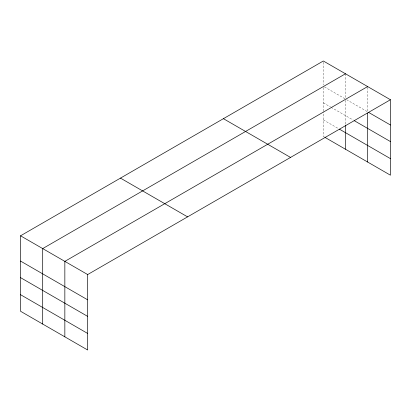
<?xml version="1.0" encoding="UTF-8"?>
<svg xmlns="http://www.w3.org/2000/svg" width="411" height="411" viewBox="0 0 411 411"><rect width="100%" height="100%" fill="white"/><g stroke="black" fill="none" stroke-linecap="round" stroke-linejoin="round"><path stroke-width="0.31" stroke-dasharray="2.06 1.54" d="M324.443 86.901L344.932 98.727M346.591 99.688L367.629 111.838L367.629 86.567M323.334 102.822L330.531 106.978M331.086 107.302L353.234 120.084M323.334 119.889L338.284 128.52M324.443 137.089L323.334 136.447L323.334 111.674M345.481 73.78L345.481 98.419M345.481 100.325L345.481 125.088M323.334 62.256L323.334 85M323.334 87.538L323.334 111.042"/><path stroke-width="0.62" d="M390.45 99.739L323.334 60.992L20.55 235.801L20.55 311.261L87.666 350.008L87.666 274.553L390.45 99.739L390.45 175.199L324.998 137.408M345.481 73.78L42.698 248.588L42.698 324.048M367.629 86.567L64.846 261.375L64.846 336.835M368.718 112.465L390.45 125.011M354.344 120.726L390.45 141.574M339.394 129.157L390.45 158.636M223.414 118.681L290.531 157.428M120.469 178.117L187.586 216.864M20.55 235.801L87.666 274.553M20.55 261.072L87.666 299.825M20.55 277.636L87.666 316.383M20.55 294.697L87.666 333.449M367.629 113.112L367.629 162.021M345.481 125.088L345.481 149.234"/></g></svg>
